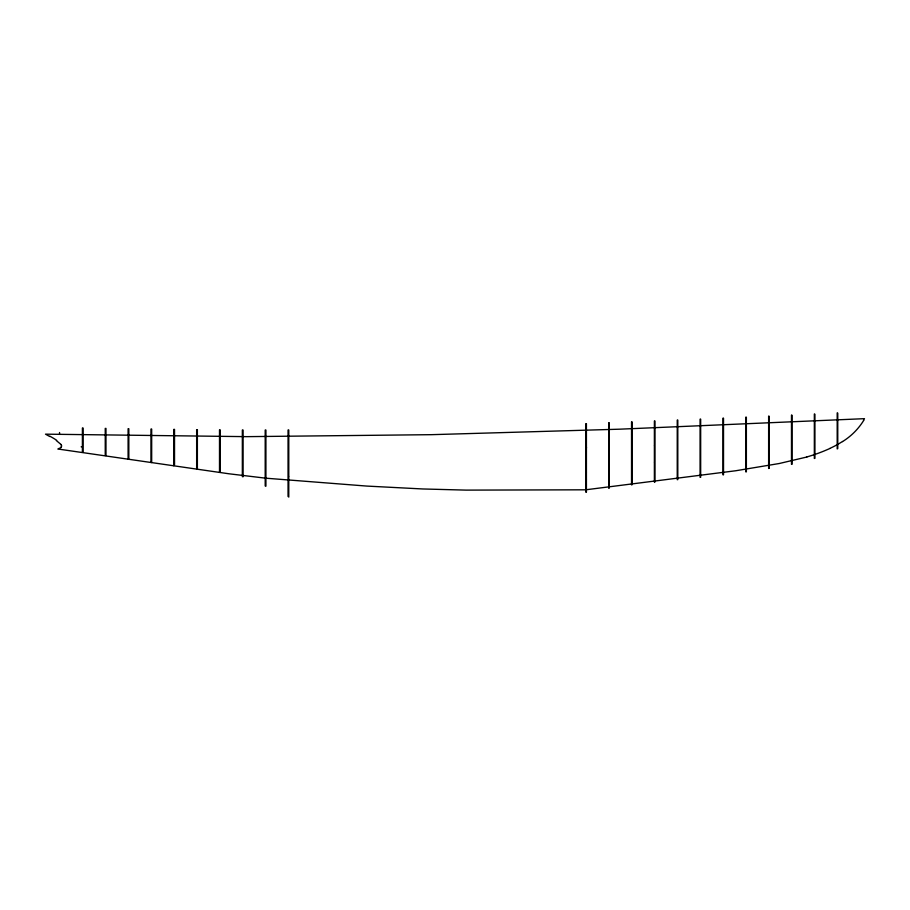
<?xml version="1.0" encoding="UTF-8"?>
<svg xmlns="http://www.w3.org/2000/svg" width="910" height="910" viewBox="0 0 910 910"><rect width="100%" height="100%" fill="white"/><g stroke="black" fill="none" stroke-linecap="round" stroke-linejoin="round"><path stroke-width="1.36" d="M585.835 484.871L586.415 485.007M585.835 484.7L585.835 482.505M585.835 479.502L586.415 479.65M585.835 472.745L586.415 472.859M586.415 448.061L586.415 447.14M863.533 420.284L864.5 418.668L619.323 429.201L431.465 434.673L246.644 436.652L45.5 434.161L49.788 436.538M61.084 447.629L58.752 448.539M842.512 441.509L839.031 443.636A111.02 111.02 0 0 1 832.798 447.003L829.863 448.425M806.851 457.013L779.267 463.509L735.724 470.754L585.653 489.808L466.079 490.115L422.775 488.966L366.798 486.076L265.925 478.205L228.922 473.78L57.785 448.994M586.415 488.738L585.835 488.818M585.835 491.286L586.415 491.207M585.835 463.236L586.415 463.19M585.835 450.814L586.415 450.791M585.835 437.255L586.415 437.255M56.386 440.599L61.027 444.489M837.769 413.14L837.769 448.607M837.189 412.89L837.189 448.914M814.916 414.198L814.916 458.356M814.336 413.982L814.336 458.538M792.064 415.233L792.064 464.282M791.484 415.04L791.484 464.396M769.212 416.245L769.212 468.4M768.631 416.098L768.631 468.491M746.371 417.235L746.371 471.801M745.79 417.121L745.79 471.88M723.518 418.19L723.518 474.77M722.938 418.134L722.938 474.838M700.666 419.135L700.666 477.306M700.086 419.146L700.086 477.375M677.813 420.067L677.813 479.638M677.233 420.09L677.233 479.695M654.961 420.977L654.961 482.038M654.381 421L654.381 445.502M654.381 445.798L654.381 462.041M654.381 462.371L654.381 482.095M632.109 421.876L632.109 484.757M631.54 421.899L631.54 434.752M631.54 434.923L631.54 484.837M609.268 422.752L609.268 488.078M608.688 422.775L608.688 488.158M586.415 423.616L586.415 492.105M585.835 423.628L585.835 492.219M288.777 429.986L288.777 476.18M288.777 476.499L288.777 497.11M288.049 429.986L288.049 496.519M265.925 430.032L265.925 486.19M265.197 430.032L265.197 485.986M243.084 429.998L243.084 476.783M242.344 429.998L242.344 476.692M220.231 429.861L220.231 466.273M220.231 466.557L220.231 470.788M220.231 470.993L220.231 472.313M219.503 429.85L219.503 472.256M197.379 429.622L197.379 469.082M196.651 429.611L196.651 468.98M174.527 429.338L174.527 462.962M174.527 463.19L174.527 464.953M173.799 429.327L173.799 465.761M151.674 429.042L151.674 462.576M150.946 429.031L150.946 462.439M128.833 428.712L128.833 459.106M128.094 428.701L128.094 459.322M105.981 428.371L105.981 455.58M105.241 428.36L105.241 455.478M83.128 427.996L83.128 452.19M82.4 427.984L82.4 452.088M59.548 432.5L59.548 434.354M81.911 446.833A34 1.319 2.5 0 1 81.161 446.799M61.197 446.184A13.752 4.789 53.6 0 1 60.993 447.356M60.822 444.455A5.096 1.922 35.9 0 1 61.721 446.127M49.925 436.209A48.685 22.067 30.6 0 1 56.67 440.292M863.715 420.397A65.406 65.406 0 0 1 842.558 441.577M829.886 448.482A164.505 164.505 0 0 1 806.829 456.957"/></g></svg>
